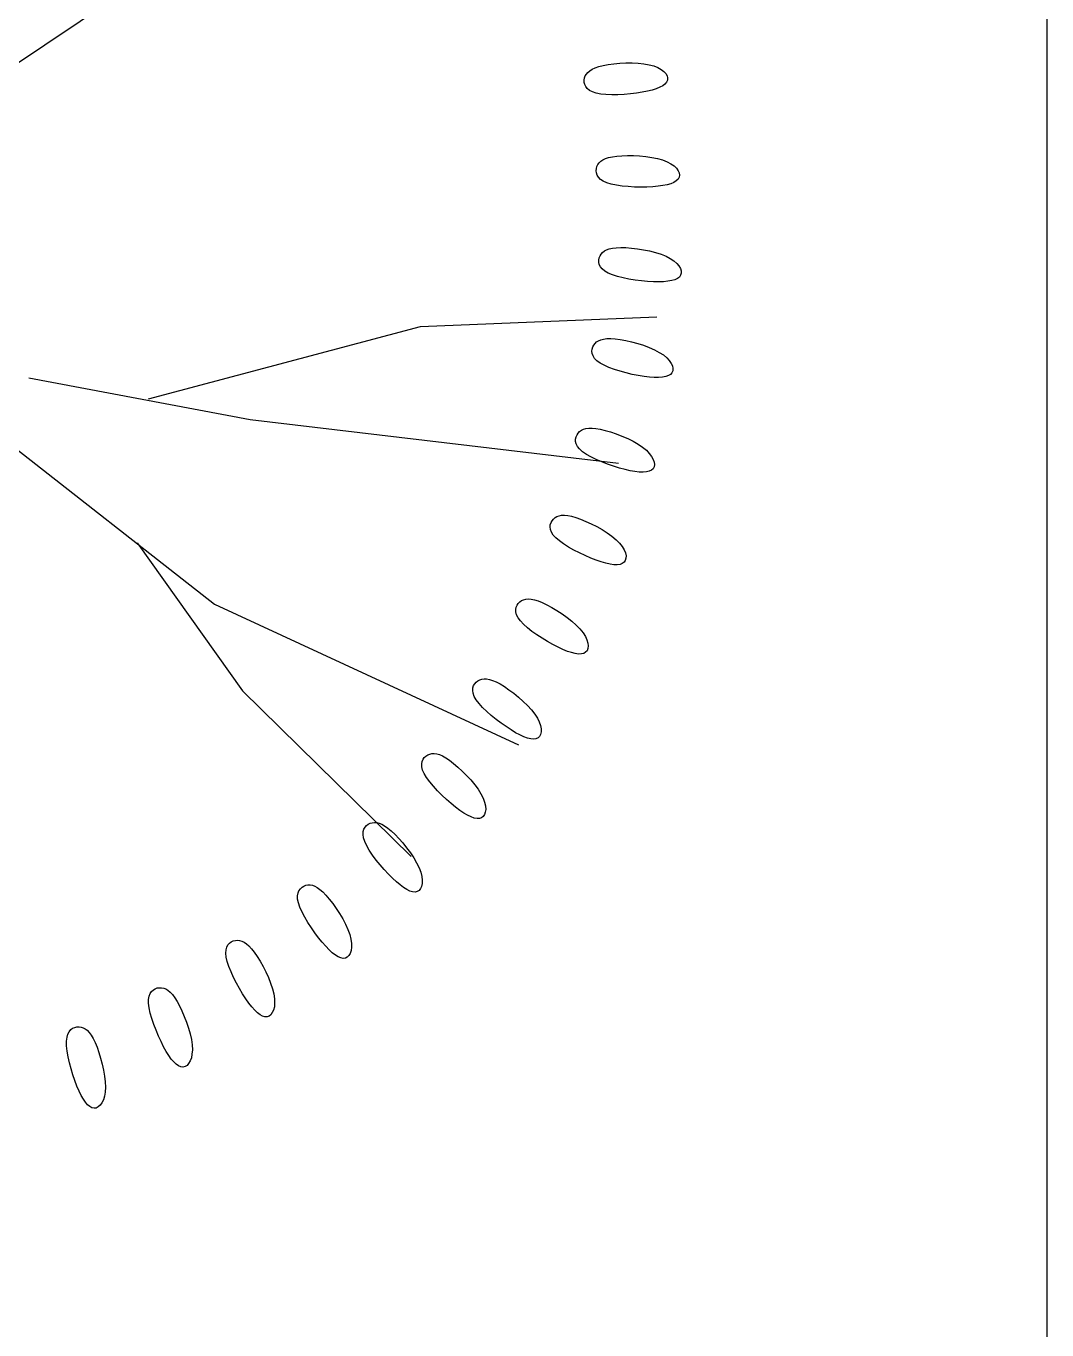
# Model space of a CAD drawing. Header units: millimetres. Extents: x -4017 to 59953, y -688 to 66564.
# Drawn here: x 3042 to 3840, y 43177 to 44197 of the extents above; entities that cross this region are included whole.
import ezdxf

# ---------------------------------------------------------------- set-up
doc = ezdxf.new("R2010")
doc.units = ezdxf.units.MM
doc.layers.add('www.cad-blocks.net', color=7, linetype='Continuous')

# ---------------------------------------------------------------- blocks, each defined once
blk = doc.blocks.new('A$C516926BB')
blk.add_line((6.2986, 38.5194), (6.2986, 0))
blk = doc.blocks.new('A$C2E07402A')
at = {"color": 0}
for p, q in [((0.9377, 0.866), (1.1116, 0.9828)), ((1.3956, 0.8664), (1.3985, 0.8674)), ((1.3985, 0.8674), (1.4018, 0.8682)), ((1.4018, 0.8682), (1.4057, 0.869)), ((1.4057, 0.869), (1.4101, 0.8696)), ((1.4101, 0.8696), (1.4148, 0.87)), ((1.4148, 0.87), (1.4196, 0.8703)), ((1.4196, 0.8703), (1.4244, 0.8703)), ((1.4244, 0.8703), (1.4292, 0.8701)), ((1.4292, 0.8701), (1.4337, 0.8697)), ((1.4337, 0.8697), (1.4378, 0.8689)), ((1.4378, 0.8689), (1.4414, 0.8679)), ((1.4414, 0.8679), (1.4446, 0.8667)), ((1.387, 0.8568), (1.3873, 0.8585)), ((1.387, 0.8551), (1.387, 0.8568)), ((1.3873, 0.8585), (1.3878, 0.8601)), ((1.3878, 0.8601), (1.3887, 0.8616)), ((1.3887, 0.8616), (1.3898, 0.8629)), ((1.3898, 0.8629), (1.3913, 0.8642)), ((1.3913, 0.8642), (1.3932, 0.8654)), ((1.3932, 0.8654), (1.3956, 0.8664)), ((1.4446, 0.8667), (1.4472, 0.8652)), ((1.4472, 0.8652), (1.4492, 0.8636)), ((1.4492, 0.8636), (1.4508, 0.8619)), ((1.4508, 0.8619), (1.4518, 0.8602)), ((1.4521, 0.8568), (1.4514, 0.8552)), ((1.4518, 0.8602), (1.4522, 0.8585)), ((1.4522, 0.8585), (1.4521, 0.8568)), ((1.3874, 0.8534), (1.387, 0.8551)), ((1.3882, 0.8518), (1.3874, 0.8534)), ((1.3894, 0.8502), (1.3882, 0.8518)), ((1.3911, 0.8488), (1.3894, 0.8502)), ((1.3934, 0.8476), (1.3911, 0.8488)), ((1.3963, 0.8466), (1.3934, 0.8476)), ((1.3999, 0.8459), (1.3963, 0.8466)), ((1.4278, 0.8466), (1.4231, 0.8461)), ((1.4323, 0.8473), (1.4278, 0.8466)), ((1.4364, 0.8481), (1.4323, 0.8473)), ((1.4401, 0.8491), (1.4364, 0.8481)), ((1.4433, 0.8501), (1.4401, 0.8491)), ((1.4461, 0.8512), (1.4433, 0.8501)), ((1.4484, 0.8524), (1.4461, 0.8512)), ((1.4501, 0.8538), (1.4484, 0.8524)), ((1.4514, 0.8552), (1.4501, 0.8538)), ((1.404, 0.8455), (1.3999, 0.8459)), ((1.4085, 0.8453), (1.404, 0.8455)), ((1.4133, 0.8454), (1.4085, 0.8453)), ((1.4182, 0.8456), (1.4133, 0.8454)), ((1.4231, 0.8461), (1.4182, 0.8456)), ((1.4036, 0.7955), (1.4061, 0.7963)), ((1.4061, 0.7963), (1.409, 0.7969)), ((1.409, 0.7969), (1.4125, 0.7974)), ((1.4125, 0.7974), (1.4164, 0.7977)), ((1.4164, 0.7977), (1.4208, 0.7979)), ((1.4208, 0.7979), (1.4255, 0.7978)), ((1.4255, 0.7978), (1.4303, 0.7976)), ((1.4303, 0.7976), (1.4351, 0.7971)), ((1.4351, 0.7971), (1.4398, 0.7964)), ((1.4398, 0.7964), (1.4443, 0.7955)), ((1.3964, 0.7859), (1.3965, 0.7876)), ((1.3966, 0.7842), (1.3964, 0.7859)), ((1.3965, 0.7876), (1.397, 0.7892)), ((1.397, 0.7892), (1.3977, 0.7908)), ((1.3977, 0.7908), (1.3987, 0.7921)), ((1.3987, 0.7921), (1.4, 0.7934)), ((1.4, 0.7934), (1.4016, 0.7945)), ((1.4016, 0.7945), (1.4036, 0.7955)), ((1.4443, 0.7955), (1.4483, 0.7944)), ((1.4483, 0.7944), (1.4518, 0.793)), ((1.4518, 0.793), (1.4548, 0.7914)), ((1.4548, 0.7914), (1.4572, 0.7897)), ((1.4572, 0.7897), (1.4591, 0.7879)), ((1.4591, 0.7879), (1.4605, 0.786)), ((1.4605, 0.786), (1.4613, 0.7842)), ((1.3971, 0.7825), (1.3966, 0.7842)), ((1.3982, 0.7808), (1.3971, 0.7825)), ((1.3998, 0.7792), (1.3982, 0.7808)), ((1.4019, 0.7778), (1.3998, 0.7792)), ((1.4047, 0.7765), (1.4019, 0.7778)), ((1.4082, 0.7754), (1.4047, 0.7765)), ((1.4122, 0.7746), (1.4082, 0.7754)), ((1.4547, 0.7758), (1.4518, 0.775)), ((1.4571, 0.7768), (1.4547, 0.7758)), ((1.459, 0.778), (1.4571, 0.7768)), ((1.4604, 0.7793), (1.459, 0.778)), ((1.4612, 0.7808), (1.4604, 0.7793)), ((1.4615, 0.7824), (1.4612, 0.7808)), ((1.4613, 0.7842), (1.4615, 0.7824)), ((1.4167, 0.7739), (1.4122, 0.7746)), ((1.4214, 0.7735), (1.4167, 0.7739)), ((1.4263, 0.7732), (1.4214, 0.7735)), ((1.4312, 0.7731), (1.4263, 0.7732)), ((1.436, 0.7732), (1.4312, 0.7731)), ((1.4406, 0.7734), (1.436, 0.7732)), ((1.4447, 0.7738), (1.4406, 0.7734)), ((1.4485, 0.7743), (1.4447, 0.7738)), ((1.4518, 0.775), (1.4485, 0.7743)), ((1.4045, 0.7241), (1.4066, 0.7248)), ((1.4066, 0.7248), (1.4092, 0.7254)), ((1.4092, 0.7254), (1.4121, 0.7257)), ((1.4121, 0.7257), (1.4156, 0.7259)), ((1.4156, 0.7259), (1.4196, 0.7258)), ((1.4196, 0.7258), (1.424, 0.7254)), ((1.424, 0.7254), (1.4286, 0.7249)), ((1.4286, 0.7249), (1.4334, 0.7241)), ((1.4334, 0.7241), (1.4381, 0.7232)), ((1.3984, 0.7161), (1.3988, 0.7178)), ((1.3984, 0.7144), (1.3984, 0.7161)), ((1.3988, 0.7126), (1.3984, 0.7144)), ((1.3988, 0.7178), (1.3994, 0.7194)), ((1.3994, 0.7194), (1.4003, 0.7208)), ((1.4003, 0.7208), (1.4014, 0.7221)), ((1.4014, 0.7221), (1.4028, 0.7232)), ((1.4028, 0.7232), (1.4045, 0.7241)), ((1.4381, 0.7232), (1.4427, 0.722)), ((1.4427, 0.722), (1.4471, 0.7206)), ((1.4471, 0.7206), (1.451, 0.7191)), ((1.451, 0.7191), (1.4543, 0.7173)), ((1.4543, 0.7173), (1.4571, 0.7155)), ((1.4571, 0.7155), (1.4593, 0.7135)), ((1.3997, 0.7108), (1.3988, 0.7126)), ((1.4011, 0.7091), (1.3997, 0.7108)), ((1.4031, 0.7074), (1.4011, 0.7091)), ((1.4058, 0.7059), (1.4031, 0.7074)), ((1.4091, 0.7045), (1.4058, 0.7059)), ((1.413, 0.7032), (1.4091, 0.7045)), ((1.4593, 0.7135), (1.461, 0.7115)), ((1.461, 0.7115), (1.4622, 0.7095)), ((1.4624, 0.7042), (1.4614, 0.7028)), ((1.4622, 0.7095), (1.4628, 0.7076)), ((1.4629, 0.7058), (1.4624, 0.7042)), ((1.4628, 0.7076), (1.4629, 0.7058)), ((1.4174, 0.7021), (1.413, 0.7032)), ((1.422, 0.7011), (1.4174, 0.7021)), ((1.4269, 0.7004), (1.422, 0.7011)), ((1.4318, 0.6998), (1.4269, 0.7004)), ((1.4365, 0.6993), (1.4318, 0.6998)), ((1.4411, 0.6991), (1.4365, 0.6993)), ((1.4453, 0.699), (1.4411, 0.6991)), ((1.4491, 0.6991), (1.4453, 0.699)), ((1.4524, 0.6995), (1.4491, 0.6991)), ((1.4554, 0.7), (1.4524, 0.6995)), ((1.4579, 0.7007), (1.4554, 0.7)), ((1.4599, 0.7017), (1.4579, 0.7007)), ((1.4614, 0.7028), (1.4599, 0.7017)), ((1.0465, 0.6075), (1.2591, 0.6642)), ((1.2591, 0.6642), (1.4437, 0.6717)), ((1.3967, 0.6521), (1.3982, 0.653)), ((1.3982, 0.653), (1.4001, 0.6538)), ((1.4001, 0.6538), (1.4022, 0.6543)), ((1.4022, 0.6543), (1.4048, 0.6546)), ((1.4048, 0.6546), (1.4078, 0.6546)), ((1.4078, 0.6546), (1.4113, 0.6544)), ((1.4113, 0.6544), (1.4152, 0.6539)), ((1.4152, 0.6539), (1.4196, 0.6531)), ((1.4196, 0.6531), (1.4241, 0.6521)), ((1.393, 0.6448), (1.3932, 0.6465)), ((1.3932, 0.6429), (1.393, 0.6448)), ((1.3932, 0.6465), (1.3937, 0.6481)), ((1.3939, 0.6411), (1.3932, 0.6429)), ((1.3937, 0.6481), (1.3945, 0.6496)), ((1.3945, 0.6496), (1.3955, 0.6509)), ((1.3955, 0.6509), (1.3967, 0.6521)), ((1.4241, 0.6521), (1.4288, 0.6508)), ((1.4288, 0.6508), (1.4334, 0.6494)), ((1.4334, 0.6494), (1.4379, 0.6477)), ((1.4379, 0.6477), (1.442, 0.6459)), ((1.442, 0.6459), (1.4457, 0.6439)), ((1.4457, 0.6439), (1.4489, 0.6419)), ((1.3951, 0.6392), (1.3939, 0.6411)), ((1.3969, 0.6373), (1.3951, 0.6392)), ((1.3994, 0.6355), (1.3969, 0.6373)), ((1.4026, 0.6338), (1.3994, 0.6355)), ((1.4063, 0.6321), (1.4026, 0.6338)), ((1.4489, 0.6419), (1.4515, 0.6397)), ((1.4515, 0.6397), (1.4535, 0.6375)), ((1.4535, 0.6375), (1.455, 0.6353)), ((1.455, 0.6353), (1.4559, 0.6333)), ((1.4559, 0.6333), (1.4563, 0.6313)), ((1.1259, 0.591), (0.9529, 0.6238)), ((1.4106, 0.6305), (1.4063, 0.6321)), ((1.4151, 0.6291), (1.4106, 0.6305)), ((1.4198, 0.6278), (1.4151, 0.6291)), ((1.4246, 0.6267), (1.4198, 0.6278)), ((1.4293, 0.6258), (1.4246, 0.6267)), ((1.4338, 0.6251), (1.4293, 0.6258)), ((1.438, 0.6246), (1.4338, 0.6251)), ((1.4417, 0.6243), (1.438, 0.6246)), ((1.4451, 0.6243), (1.4417, 0.6243)), ((1.4481, 0.6245), (1.4451, 0.6243)), ((1.4507, 0.625), (1.4481, 0.6245)), ((1.4528, 0.6257), (1.4507, 0.625)), ((1.4544, 0.6267), (1.4528, 0.6257)), ((1.4555, 0.628), (1.4544, 0.6267)), ((1.4562, 0.6295), (1.4555, 0.628)), ((1.4563, 0.6313), (1.4562, 0.6295)), ((1.4137, 0.557), (1.1259, 0.591)), ((1.3823, 0.5807), (1.3834, 0.582)), ((1.3834, 0.582), (1.3848, 0.583)), ((1.3848, 0.583), (1.3864, 0.5838)), ((1.3864, 0.5838), (1.3883, 0.5843)), ((1.3883, 0.5843), (1.3905, 0.5846)), ((1.3905, 0.5846), (1.3931, 0.5846)), ((1.3931, 0.5846), (1.3961, 0.5843)), ((1.3961, 0.5843), (1.3995, 0.5837)), ((1.3995, 0.5837), (1.4034, 0.5828)), ((1.4034, 0.5828), (1.4076, 0.5816)), ((1.4076, 0.5816), (1.412, 0.5801)), ((0.9331, 0.5762), (1.0979, 0.4469)), ((1.3803, 0.5761), (1.3807, 0.5778)), ((1.3803, 0.5742), (1.3803, 0.5761)), ((1.3808, 0.5723), (1.3803, 0.5742)), ((1.3807, 0.5778), (1.3814, 0.5793)), ((1.3818, 0.5703), (1.3808, 0.5723)), ((1.3814, 0.5793), (1.3823, 0.5807)), ((1.412, 0.5801), (1.4165, 0.5784)), ((1.4165, 0.5784), (1.421, 0.5764)), ((1.421, 0.5764), (1.4252, 0.5743)), ((1.4252, 0.5743), (1.4292, 0.5721)), ((1.4292, 0.5721), (1.4327, 0.5698)), ((1.3834, 0.5683), (1.3818, 0.5703)), ((1.3857, 0.5662), (1.3834, 0.5683)), ((1.3887, 0.5641), (1.3857, 0.5662)), ((1.3922, 0.5621), (1.3887, 0.5641)), ((1.3963, 0.5601), (1.3922, 0.5621)), ((1.4327, 0.5698), (1.4356, 0.5674)), ((1.4356, 0.5674), (1.4379, 0.5649)), ((1.4379, 0.5649), (1.4397, 0.5625)), ((1.4397, 0.5625), (1.441, 0.5602)), ((1.4007, 0.5582), (1.3963, 0.5601)), ((1.4052, 0.5564), (1.4007, 0.5582)), ((1.4099, 0.5548), (1.4052, 0.5564)), ((1.4145, 0.5534), (1.4099, 0.5548)), ((1.4189, 0.5522), (1.4145, 0.5534)), ((1.4229, 0.5513), (1.4189, 0.5522)), ((1.4267, 0.5506), (1.4229, 0.5513)), ((1.4378, 0.5509), (1.4356, 0.5504)), ((1.4395, 0.5517), (1.4378, 0.5509)), ((1.4408, 0.5528), (1.4395, 0.5517)), ((1.4416, 0.5543), (1.4408, 0.5528)), ((1.441, 0.5602), (1.4417, 0.5581)), ((1.4419, 0.5561), (1.4416, 0.5543)), ((1.4417, 0.5581), (1.4419, 0.5561)), ((1.43, 0.5503), (1.4267, 0.5506)), ((1.433, 0.5502), (1.43, 0.5503)), ((1.4356, 0.5504), (1.433, 0.5502)), ((1.3605, 0.5091), (1.3611, 0.5108)), ((1.3611, 0.5108), (1.3619, 0.5122)), ((1.3619, 0.5122), (1.363, 0.5135)), ((1.363, 0.5135), (1.3642, 0.5146)), ((1.3642, 0.5146), (1.3657, 0.5155)), ((1.3657, 0.5155), (1.3674, 0.5161)), ((1.3674, 0.5161), (1.3693, 0.5165)), ((1.3693, 0.5165), (1.3715, 0.5165)), ((1.3715, 0.5165), (1.3741, 0.5163)), ((1.3741, 0.5163), (1.3771, 0.5157)), ((1.3771, 0.5157), (1.3804, 0.5147)), ((1.3804, 0.5147), (1.3842, 0.5134)), ((1.3842, 0.5134), (1.3882, 0.5117)), ((1.3882, 0.5117), (1.3925, 0.5098)), ((1.3604, 0.5073), (1.3605, 0.5091)), ((1.3606, 0.5053), (1.3604, 0.5073)), ((1.3614, 0.5032), (1.3606, 0.5053)), ((1.3628, 0.501), (1.3614, 0.5032)), ((1.3649, 0.4987), (1.3628, 0.501)), ((1.3925, 0.5098), (1.3968, 0.5076)), ((1.3968, 0.5076), (1.401, 0.5052)), ((1.401, 0.5052), (1.405, 0.5027)), ((1.405, 0.5027), (1.4087, 0.5)), ((1.4087, 0.5), (1.4119, 0.4973)), ((1.0375, 0.4948), (1.1199, 0.3791)), ((1.3676, 0.4964), (1.3649, 0.4987)), ((1.3709, 0.494), (1.3676, 0.4964)), ((1.3747, 0.4916), (1.3709, 0.494)), ((1.3789, 0.4892), (1.3747, 0.4916)), ((1.4119, 0.4973), (1.4146, 0.4946)), ((1.4146, 0.4946), (1.4166, 0.492)), ((1.4166, 0.492), (1.4182, 0.4894)), ((1.3833, 0.487), (1.3789, 0.4892)), ((1.3877, 0.4849), (1.3833, 0.487)), ((1.3921, 0.483), (1.3877, 0.4849)), ((1.3964, 0.4814), (1.3921, 0.483)), ((1.4003, 0.48), (1.3964, 0.4814)), ((1.404, 0.479), (1.4003, 0.48)), ((1.4182, 0.4797), (1.4168, 0.4787)), ((1.4182, 0.4894), (1.4192, 0.487)), ((1.4191, 0.4811), (1.4182, 0.4797)), ((1.4196, 0.4828), (1.4191, 0.4811)), ((1.4192, 0.487), (1.4197, 0.4848)), ((1.4197, 0.4848), (1.4196, 0.4828)), ((1.4073, 0.4782), (1.404, 0.479)), ((1.4102, 0.4778), (1.4073, 0.4782)), ((1.4128, 0.4778), (1.4102, 0.4778)), ((1.415, 0.478), (1.4128, 0.4778)), ((1.4168, 0.4787), (1.415, 0.478)), ((1.3367, 0.4487), (1.3381, 0.4497)), ((1.3381, 0.4497), (1.3396, 0.4504)), ((1.3396, 0.4504), (1.3414, 0.4508)), ((1.3414, 0.4508), (1.3433, 0.451)), ((1.3433, 0.451), (1.3456, 0.4508)), ((1.3456, 0.4508), (1.3481, 0.4503)), ((1.3481, 0.4503), (1.351, 0.4494)), ((1.351, 0.4494), (1.3542, 0.4481)), ((1.0979, 0.4469), (1.3356, 0.3368)), ((1.3335, 0.4428), (1.3338, 0.4446)), ((1.3336, 0.4408), (1.3335, 0.4428)), ((1.3341, 0.4386), (1.3336, 0.4408)), ((1.3338, 0.4446), (1.3345, 0.4462)), ((1.3353, 0.4363), (1.3341, 0.4386)), ((1.3345, 0.4462), (1.3355, 0.4475)), ((1.3355, 0.4475), (1.3367, 0.4487)), ((1.3542, 0.4481), (1.3578, 0.4464)), ((1.3578, 0.4464), (1.3617, 0.4443)), ((1.3617, 0.4443), (1.3657, 0.4419)), ((1.3657, 0.4419), (1.3697, 0.4393)), ((1.3697, 0.4393), (1.3737, 0.4364)), ((1.3371, 0.4338), (1.3353, 0.4363)), ((1.3395, 0.4312), (1.3371, 0.4338)), ((1.3426, 0.4284), (1.3395, 0.4312)), ((1.3461, 0.4256), (1.3426, 0.4284)), ((1.3737, 0.4364), (1.3774, 0.4335)), ((1.3774, 0.4335), (1.3808, 0.4305)), ((1.3808, 0.4305), (1.3837, 0.4275)), ((1.35, 0.4229), (1.3461, 0.4256)), ((1.3541, 0.4202), (1.35, 0.4229)), ((1.3583, 0.4176), (1.3541, 0.4202)), ((1.3837, 0.4275), (1.3861, 0.4245)), ((1.3861, 0.4245), (1.3879, 0.4217)), ((1.3879, 0.4217), (1.3891, 0.419)), ((1.3891, 0.419), (1.3899, 0.4165)), ((1.3625, 0.4153), (1.3583, 0.4176)), ((1.3666, 0.4132), (1.3625, 0.4153)), ((1.3704, 0.4115), (1.3666, 0.4132)), ((1.3739, 0.41), (1.3704, 0.4115)), ((1.3771, 0.409), (1.3739, 0.41)), ((1.38, 0.4083), (1.3771, 0.409)), ((1.3826, 0.4079), (1.38, 0.4083)), ((1.3848, 0.408), (1.3826, 0.4079)), ((1.3866, 0.4084), (1.3848, 0.408)), ((1.3881, 0.4093), (1.3866, 0.4084)), ((1.3892, 0.4105), (1.3881, 0.4093)), ((1.3899, 0.4122), (1.3892, 0.4105)), ((1.3899, 0.4165), (1.3901, 0.4142)), ((1.3901, 0.4142), (1.3899, 0.4122)), ((1.3039, 0.387), (1.3053, 0.3878)), ((1.3053, 0.3878), (1.3069, 0.3883)), ((1.3069, 0.3883), (1.3087, 0.3886)), ((1.3087, 0.3886), (1.3107, 0.3885)), ((1.3107, 0.3885), (1.3129, 0.3881)), ((1.3129, 0.3881), (1.3153, 0.3873)), ((1.1199, 0.3791), (1.2518, 0.2496)), ((1.2999, 0.3794), (1.3, 0.3814)), ((1.3002, 0.3772), (1.2999, 0.3794)), ((1.3, 0.3814), (1.3005, 0.3832)), ((1.3005, 0.3832), (1.3014, 0.3847)), ((1.3014, 0.3847), (1.3025, 0.3859)), ((1.3025, 0.3859), (1.3039, 0.387)), ((1.3153, 0.3873), (1.3181, 0.3861)), ((1.3181, 0.3861), (1.3212, 0.3845)), ((1.3212, 0.3845), (1.3246, 0.3824)), ((1.3246, 0.3824), (1.3282, 0.38)), ((1.3282, 0.38), (1.332, 0.3772)), ((1.3011, 0.3748), (1.3002, 0.3772)), ((1.3026, 0.3721), (1.3011, 0.3748)), ((1.3048, 0.3692), (1.3026, 0.3721)), ((1.3076, 0.3662), (1.3048, 0.3692)), ((1.332, 0.3772), (1.3357, 0.3741)), ((1.3357, 0.3741), (1.3393, 0.3709)), ((1.3393, 0.3709), (1.3427, 0.3676)), ((1.3427, 0.3676), (1.3458, 0.3643)), ((1.3108, 0.363), (1.3076, 0.3662)), ((1.3144, 0.3599), (1.3108, 0.363)), ((1.3182, 0.3568), (1.3144, 0.3599)), ((1.3458, 0.3643), (1.3484, 0.361)), ((1.3484, 0.361), (1.3504, 0.3578)), ((1.3504, 0.3578), (1.3519, 0.3548)), ((1.3221, 0.3538), (1.3182, 0.3568)), ((1.326, 0.3511), (1.3221, 0.3538)), ((1.3298, 0.3486), (1.326, 0.3511)), ((1.3334, 0.3464), (1.3298, 0.3486)), ((1.3519, 0.3548), (1.3529, 0.3519)), ((1.3529, 0.3519), (1.3533, 0.3494)), ((1.3533, 0.3471), (1.3529, 0.3451)), ((1.3533, 0.3494), (1.3533, 0.3471)), ((1.3368, 0.3447), (1.3334, 0.3464)), ((1.3399, 0.3432), (1.3368, 0.3447)), ((1.3427, 0.3422), (1.3399, 0.3432)), ((1.3452, 0.3416), (1.3427, 0.3422)), ((1.3474, 0.3414), (1.3452, 0.3416)), ((1.3493, 0.3417), (1.3474, 0.3414)), ((1.3509, 0.3424), (1.3493, 0.3417)), ((1.3521, 0.3435), (1.3509, 0.3424)), ((1.3529, 0.3451), (1.3521, 0.3435)), ((1.261, 0.3256), (1.262, 0.327)), ((1.262, 0.327), (1.2633, 0.3281)), ((1.2633, 0.3281), (1.2647, 0.329)), ((1.2647, 0.329), (1.2663, 0.3297)), ((1.2663, 0.3297), (1.2679, 0.3301)), ((1.2679, 0.3301), (1.2697, 0.3301)), ((1.2697, 0.3301), (1.2717, 0.3299)), ((1.2717, 0.3299), (1.2738, 0.3292)), ((1.2738, 0.3292), (1.2762, 0.3282)), ((1.2762, 0.3282), (1.2788, 0.3267)), ((1.2788, 0.3267), (1.2817, 0.3248)), ((1.26, 0.322), (1.2603, 0.3239)), ((1.2601, 0.3197), (1.26, 0.322)), ((1.2607, 0.3172), (1.2601, 0.3197)), ((1.2603, 0.3239), (1.261, 0.3256)), ((1.2619, 0.3144), (1.2607, 0.3172)), ((1.2817, 0.3248), (1.2848, 0.3223)), ((1.2848, 0.3223), (1.2882, 0.3195)), ((1.2882, 0.3195), (1.2916, 0.3163)), ((1.2916, 0.3163), (1.295, 0.3129)), ((1.2638, 0.3113), (1.2619, 0.3144)), ((1.2662, 0.308), (1.2638, 0.3113)), ((1.2691, 0.3045), (1.2662, 0.308)), ((1.295, 0.3129), (1.2983, 0.3094)), ((1.2983, 0.3094), (1.3014, 0.3057)), ((1.2723, 0.301), (1.2691, 0.3045)), ((1.2758, 0.2975), (1.2723, 0.301)), ((1.2794, 0.2942), (1.2758, 0.2975)), ((1.3014, 0.3057), (1.304, 0.3021)), ((1.304, 0.3021), (1.3063, 0.2985)), ((1.3063, 0.2985), (1.308, 0.2951)), ((1.283, 0.291), (1.2794, 0.2942)), ((1.2865, 0.2881), (1.283, 0.291)), ((1.2899, 0.2856), (1.2865, 0.2881)), ((1.293, 0.2835), (1.2899, 0.2856)), ((1.308, 0.2951), (1.3091, 0.292)), ((1.3091, 0.292), (1.3098, 0.2891)), ((1.31, 0.2864), (1.3097, 0.2842)), ((1.3098, 0.2891), (1.31, 0.2864)), ((1.2182, 0.2748), (1.2197, 0.2755)), ((1.2197, 0.2755), (1.2213, 0.276)), ((1.2213, 0.276), (1.223, 0.2762)), ((1.223, 0.2762), (1.2248, 0.2761)), ((1.2248, 0.2761), (1.2267, 0.2756)), ((1.2267, 0.2756), (1.2288, 0.2747)), ((1.2959, 0.2818), (1.293, 0.2835)), ((1.2986, 0.2805), (1.2959, 0.2818)), ((1.3011, 0.2796), (1.2986, 0.2805)), ((1.3033, 0.2792), (1.3011, 0.2796)), ((1.3052, 0.2792), (1.3033, 0.2792)), ((1.3068, 0.2798), (1.3052, 0.2792)), ((1.3081, 0.2808), (1.3068, 0.2798)), ((1.3091, 0.2823), (1.3081, 0.2808)), ((1.3097, 0.2842), (1.3091, 0.2823)), ((1.2141, 0.2667), (1.2143, 0.269)), ((1.2145, 0.2641), (1.2141, 0.2667)), ((1.2143, 0.269), (1.2148, 0.2709)), ((1.2148, 0.2709), (1.2157, 0.2724)), ((1.2157, 0.2724), (1.2169, 0.2737)), ((1.2169, 0.2737), (1.2182, 0.2748)), ((1.2288, 0.2747), (1.231, 0.2735)), ((1.231, 0.2735), (1.2335, 0.2717)), ((1.2335, 0.2717), (1.2362, 0.2695)), ((1.2362, 0.2695), (1.2391, 0.2667)), ((1.2391, 0.2667), (1.2421, 0.2636)), ((1.2154, 0.2612), (1.2145, 0.2641)), ((1.217, 0.2579), (1.2154, 0.2612)), ((1.219, 0.2544), (1.217, 0.2579)), ((1.2421, 0.2636), (1.2452, 0.2601)), ((1.2452, 0.2601), (1.2482, 0.2563)), ((1.2482, 0.2563), (1.2511, 0.2524)), ((1.2216, 0.2506), (1.219, 0.2544)), ((1.2244, 0.2468), (1.2216, 0.2506)), ((1.2275, 0.243), (1.2244, 0.2468)), ((1.2511, 0.2524), (1.2537, 0.2485)), ((1.2537, 0.2485), (1.256, 0.2446)), ((1.2307, 0.2393), (1.2275, 0.243)), ((1.234, 0.2358), (1.2307, 0.2393)), ((1.2372, 0.2325), (1.234, 0.2358)), ((1.256, 0.2446), (1.2579, 0.2408)), ((1.2579, 0.2408), (1.2592, 0.2373)), ((1.2592, 0.2373), (1.26, 0.234)), ((1.1651, 0.2243), (1.1664, 0.2255)), ((1.1664, 0.2255), (1.1678, 0.2264)), ((1.1678, 0.2264), (1.1694, 0.227)), ((1.1694, 0.227), (1.171, 0.2273)), ((1.171, 0.2273), (1.1727, 0.2273)), ((1.1727, 0.2273), (1.1745, 0.227)), ((1.1745, 0.227), (1.1764, 0.2263)), ((1.1764, 0.2263), (1.1783, 0.2253)), ((1.1783, 0.2253), (1.1804, 0.2237)), ((1.2402, 0.2297), (1.2372, 0.2325)), ((1.2431, 0.2273), (1.2402, 0.2297)), ((1.2458, 0.2252), (1.2431, 0.2273)), ((1.2484, 0.2237), (1.2458, 0.2252)), ((1.2598, 0.2262), (1.259, 0.2244)), ((1.2603, 0.2284), (1.2598, 0.2262)), ((1.26, 0.234), (1.2604, 0.231)), ((1.2604, 0.231), (1.2603, 0.2284)), ((1.1629, 0.2188), (1.1633, 0.221)), ((1.163, 0.2162), (1.1629, 0.2188)), ((1.1636, 0.2132), (1.163, 0.2162)), ((1.1633, 0.221), (1.164, 0.2228)), ((1.164, 0.2228), (1.1651, 0.2243)), ((1.1804, 0.2237), (1.1827, 0.2218)), ((1.1827, 0.2218), (1.1851, 0.2193)), ((1.1851, 0.2193), (1.1877, 0.2162)), ((1.1877, 0.2162), (1.1904, 0.2128)), ((1.2507, 0.2225), (1.2484, 0.2237)), ((1.2528, 0.2219), (1.2507, 0.2225)), ((1.2548, 0.2217), (1.2528, 0.2219)), ((1.2564, 0.2221), (1.2548, 0.2217)), ((1.2579, 0.223), (1.2564, 0.2221)), ((1.259, 0.2244), (1.2579, 0.223)), ((1.1648, 0.2098), (1.1636, 0.2132)), ((1.1665, 0.206), (1.1648, 0.2098)), ((1.1686, 0.202), (1.1665, 0.206)), ((1.1904, 0.2128), (1.1931, 0.2089)), ((1.1931, 0.2089), (1.1957, 0.2049)), ((1.1957, 0.2049), (1.1982, 0.2007)), ((1.171, 0.1979), (1.1686, 0.202)), ((1.1737, 0.1938), (1.171, 0.1979)), ((1.1765, 0.1898), (1.1737, 0.1938)), ((1.1982, 0.2007), (1.2004, 0.1965)), ((1.2004, 0.1965), (1.2023, 0.1924)), ((1.1127, 0.1835), (1.1143, 0.1839)), ((1.1143, 0.1839), (1.1159, 0.1841)), ((1.1159, 0.1841), (1.1176, 0.1839)), ((1.1176, 0.1839), (1.1193, 0.1834)), ((1.1794, 0.1859), (1.1765, 0.1898)), ((1.1822, 0.1824), (1.1794, 0.1859)), ((1.2023, 0.1924), (1.2037, 0.1885)), ((1.2037, 0.1885), (1.2047, 0.1848)), ((1.2047, 0.1848), (1.2051, 0.1815)), ((1.1068, 0.1739), (1.107, 0.1765)), ((1.1071, 0.1709), (1.1068, 0.1739)), ((1.107, 0.1765), (1.1076, 0.1787)), ((1.1076, 0.1787), (1.1085, 0.1804)), ((1.1085, 0.1804), (1.1097, 0.1818)), ((1.1097, 0.1818), (1.1111, 0.1828)), ((1.1111, 0.1828), (1.1127, 0.1835)), ((1.1193, 0.1834), (1.1211, 0.1826)), ((1.1211, 0.1826), (1.123, 0.1813)), ((1.123, 0.1813), (1.1249, 0.1796)), ((1.1249, 0.1796), (1.1269, 0.1774)), ((1.1269, 0.1774), (1.1291, 0.1746)), ((1.1291, 0.1746), (1.1313, 0.1714)), ((1.185, 0.1793), (1.1822, 0.1824)), ((1.1876, 0.1765), (1.185, 0.1793)), ((1.1901, 0.1742), (1.1876, 0.1765)), ((1.1925, 0.1724), (1.1901, 0.1742)), ((1.2041, 0.1737), (1.2031, 0.172)), ((1.2048, 0.1759), (1.2041, 0.1737)), ((1.2052, 0.1785), (1.2048, 0.1759)), ((1.2051, 0.1815), (1.2052, 0.1785)), ((1.1079, 0.1673), (1.1071, 0.1709)), ((1.1092, 0.1634), (1.1079, 0.1673)), ((1.1109, 0.1592), (1.1092, 0.1634)), ((1.1313, 0.1714), (1.1337, 0.1676)), ((1.1337, 0.1676), (1.136, 0.1635)), ((1.136, 0.1635), (1.1381, 0.1592)), ((1.1947, 0.171), (1.1925, 0.1724)), ((1.1967, 0.1702), (1.1947, 0.171)), ((1.1986, 0.1698), (1.1967, 0.1702)), ((1.2003, 0.17), (1.1986, 0.1698)), ((1.2018, 0.1707), (1.2003, 0.17)), ((1.2031, 0.172), (1.2018, 0.1707)), ((1.1129, 0.1549), (1.1109, 0.1592)), ((1.1151, 0.1505), (1.1129, 0.1549)), ((1.1381, 0.1592), (1.1402, 0.1548)), ((1.1402, 0.1548), (1.1419, 0.1504)), ((1.0477, 0.1424), (1.0488, 0.144)), ((1.0488, 0.144), (1.0502, 0.1453)), ((1.0502, 0.1453), (1.0517, 0.1461)), ((1.0517, 0.1461), (1.0533, 0.1467)), ((1.0533, 0.1467), (1.055, 0.1469)), ((1.055, 0.1469), (1.0566, 0.1469)), ((1.0566, 0.1469), (1.0583, 0.1466)), ((1.0583, 0.1466), (1.0599, 0.1459)), ((1.0599, 0.1459), (1.0616, 0.1449)), ((1.0616, 0.1449), (1.0633, 0.1434)), ((1.0633, 0.1434), (1.0651, 0.1415)), ((1.1175, 0.1462), (1.1151, 0.1505)), ((1.1199, 0.1421), (1.1175, 0.1462)), ((1.1419, 0.1504), (1.1433, 0.1461)), ((1.1433, 0.1461), (1.1444, 0.1421)), ((1.0465, 0.1377), (1.0469, 0.1403)), ((1.0465, 0.1347), (1.0465, 0.1377)), ((1.0469, 0.1311), (1.0465, 0.1347)), ((1.0469, 0.1403), (1.0477, 0.1424)), ((1.0651, 0.1415), (1.0669, 0.1391)), ((1.0669, 0.1391), (1.0687, 0.1361)), ((1.0687, 0.1361), (1.0706, 0.1326)), ((1.0706, 0.1326), (1.0725, 0.1287)), ((1.1224, 0.1383), (1.1199, 0.1421)), ((1.1248, 0.1349), (1.1224, 0.1383)), ((1.1271, 0.1319), (1.1248, 0.1349)), ((1.1444, 0.1421), (1.1449, 0.1383)), ((1.145, 0.135), (1.1448, 0.132)), ((1.1449, 0.1383), (1.145, 0.135)), ((1.0478, 0.127), (1.0469, 0.1311)), ((1.049, 0.1227), (1.0478, 0.127)), ((1.0505, 0.1182), (1.049, 0.1227)), ((1.0725, 0.1287), (1.0744, 0.1244)), ((1.0744, 0.1244), (1.0761, 0.1199)), ((1.1294, 0.1293), (1.1271, 0.1319)), ((1.1315, 0.1273), (1.1294, 0.1293)), ((1.1336, 0.1257), (1.1315, 0.1273)), ((1.1355, 0.1246), (1.1336, 0.1257)), ((1.1373, 0.1241), (1.1355, 0.1246)), ((1.1391, 0.1241), (1.1373, 0.1241)), ((1.1406, 0.1246), (1.1391, 0.1241)), ((1.142, 0.1257), (1.1406, 0.1246)), ((1.1432, 0.1274), (1.142, 0.1257)), ((1.1442, 0.1294), (1.1432, 0.1274)), ((1.1448, 0.132), (1.1442, 0.1294)), ((0.9834, 0.1106), (0.9844, 0.1125)), ((0.9844, 0.1125), (0.9857, 0.1141)), ((0.9857, 0.1141), (0.9871, 0.1152)), ((0.9871, 0.1152), (0.9887, 0.1159)), ((0.9887, 0.1159), (0.9904, 0.1162)), ((0.9904, 0.1162), (0.9921, 0.1163)), ((0.9921, 0.1163), (0.9937, 0.1161)), ((0.9937, 0.1161), (0.9954, 0.1156)), ((0.9954, 0.1156), (0.9969, 0.1148)), ((0.9969, 0.1148), (0.9985, 0.1136)), ((0.9985, 0.1136), (1, 0.1119)), ((1.0523, 0.1136), (1.0505, 0.1182)), ((1.0542, 0.1091), (1.0523, 0.1136)), ((1.0761, 0.1199), (1.0776, 0.1153)), ((1.0776, 0.1153), (1.0789, 0.1107)), ((0.9823, 0.105), (0.9827, 0.1081)), ((0.9824, 0.1014), (0.9823, 0.105)), ((0.9827, 0.1081), (0.9834, 0.1106)), ((1, 0.1119), (1.0016, 0.1098)), ((1.0016, 0.1098), (1.0031, 0.1073)), ((1.0031, 0.1073), (1.0046, 0.1041)), ((1.0046, 0.1041), (1.0062, 0.1004)), ((1.0562, 0.1047), (1.0542, 0.1091)), ((1.0582, 0.1007), (1.0562, 0.1047)), ((1.0789, 0.1107), (1.0799, 0.1063)), ((1.0799, 0.1063), (1.0805, 0.1021)), ((1.0805, 0.1021), (1.0807, 0.0984)), ((0.9829, 0.0973), (0.9824, 0.1014)), ((0.9836, 0.0929), (0.9829, 0.0973)), ((0.9847, 0.0882), (0.9836, 0.0929)), ((1.0062, 0.1004), (1.0076, 0.0963)), ((1.0076, 0.0963), (1.009, 0.0919)), ((1.009, 0.0919), (1.0103, 0.0872)), ((1.0603, 0.097), (1.0582, 0.1007)), ((1.0623, 0.0938), (1.0603, 0.097)), ((1.0642, 0.091), (1.0623, 0.0938)), ((1.0799, 0.0921), (1.079, 0.0896)), ((1.0804, 0.095), (1.0799, 0.0921)), ((1.0807, 0.0984), (1.0804, 0.095)), ((0.9859, 0.0835), (0.9847, 0.0882)), ((0.9873, 0.0788), (0.9859, 0.0835)), ((1.0103, 0.0872), (1.0113, 0.0825)), ((1.0113, 0.0825), (1.0121, 0.0778)), ((1.0662, 0.0888), (1.0642, 0.091)), ((1.068, 0.087), (1.0662, 0.0888)), ((1.0699, 0.0857), (1.068, 0.087)), ((1.0716, 0.085), (1.0699, 0.0857)), ((1.0733, 0.0848), (1.0716, 0.085)), ((1.075, 0.0852), (1.0733, 0.0848)), ((1.0765, 0.0861), (1.075, 0.0852)), ((1.0778, 0.0876), (1.0765, 0.0861)), ((1.079, 0.0896), (1.0778, 0.0876)), ((0.9889, 0.0742), (0.9873, 0.0788)), ((0.9905, 0.07), (0.9889, 0.0742)), ((1.0121, 0.0778), (1.0126, 0.0733)), ((1.0126, 0.0733), (1.0128, 0.0691)), ((0.9922, 0.0661), (0.9905, 0.07)), ((0.9938, 0.0627), (0.9922, 0.0661)), ((0.9955, 0.0598), (0.9938, 0.0627)), ((1.012, 0.062), (1.0111, 0.0591)), ((1.0126, 0.0653), (1.012, 0.062)), ((1.0128, 0.0691), (1.0126, 0.0653)), ((0.9972, 0.0573), (0.9955, 0.0598)), ((0.9988, 0.0553), (0.9972, 0.0573)), ((1.0005, 0.0539), (0.9988, 0.0553)), ((1.0022, 0.053), (1.0005, 0.0539)), ((1.0039, 0.0526), (1.0022, 0.053)), ((1.0055, 0.0528), (1.0039, 0.0526)), ((1.0071, 0.0536), (1.0055, 0.0528)), ((1.0086, 0.0549), (1.0071, 0.0536)), ((1.01, 0.0568), (1.0086, 0.0549)), ((1.0111, 0.0591), (1.01, 0.0568))]:
    blk.add_line(p, q, dxfattribs=at)

msp = doc.modelspace()

# ---------------------------------------------------------------- block references
at = {"xscale": 1000, "yscale": 1000, "zscale": 1000}
msp.add_blockref('A$C2E07402A', (2091.2, 43297.5), dxfattribs=at)
at = {"layer": 'www.cad-blocks.net', "color": 155, "true_color": 0x546d8e, "xscale": 1000, "yscale": 1000, "zscale": 1000}
msp.add_blockref('A$C516926BB', (-2458.7, 9375.6), dxfattribs=at)

doc.saveas('drawing.dxf')
